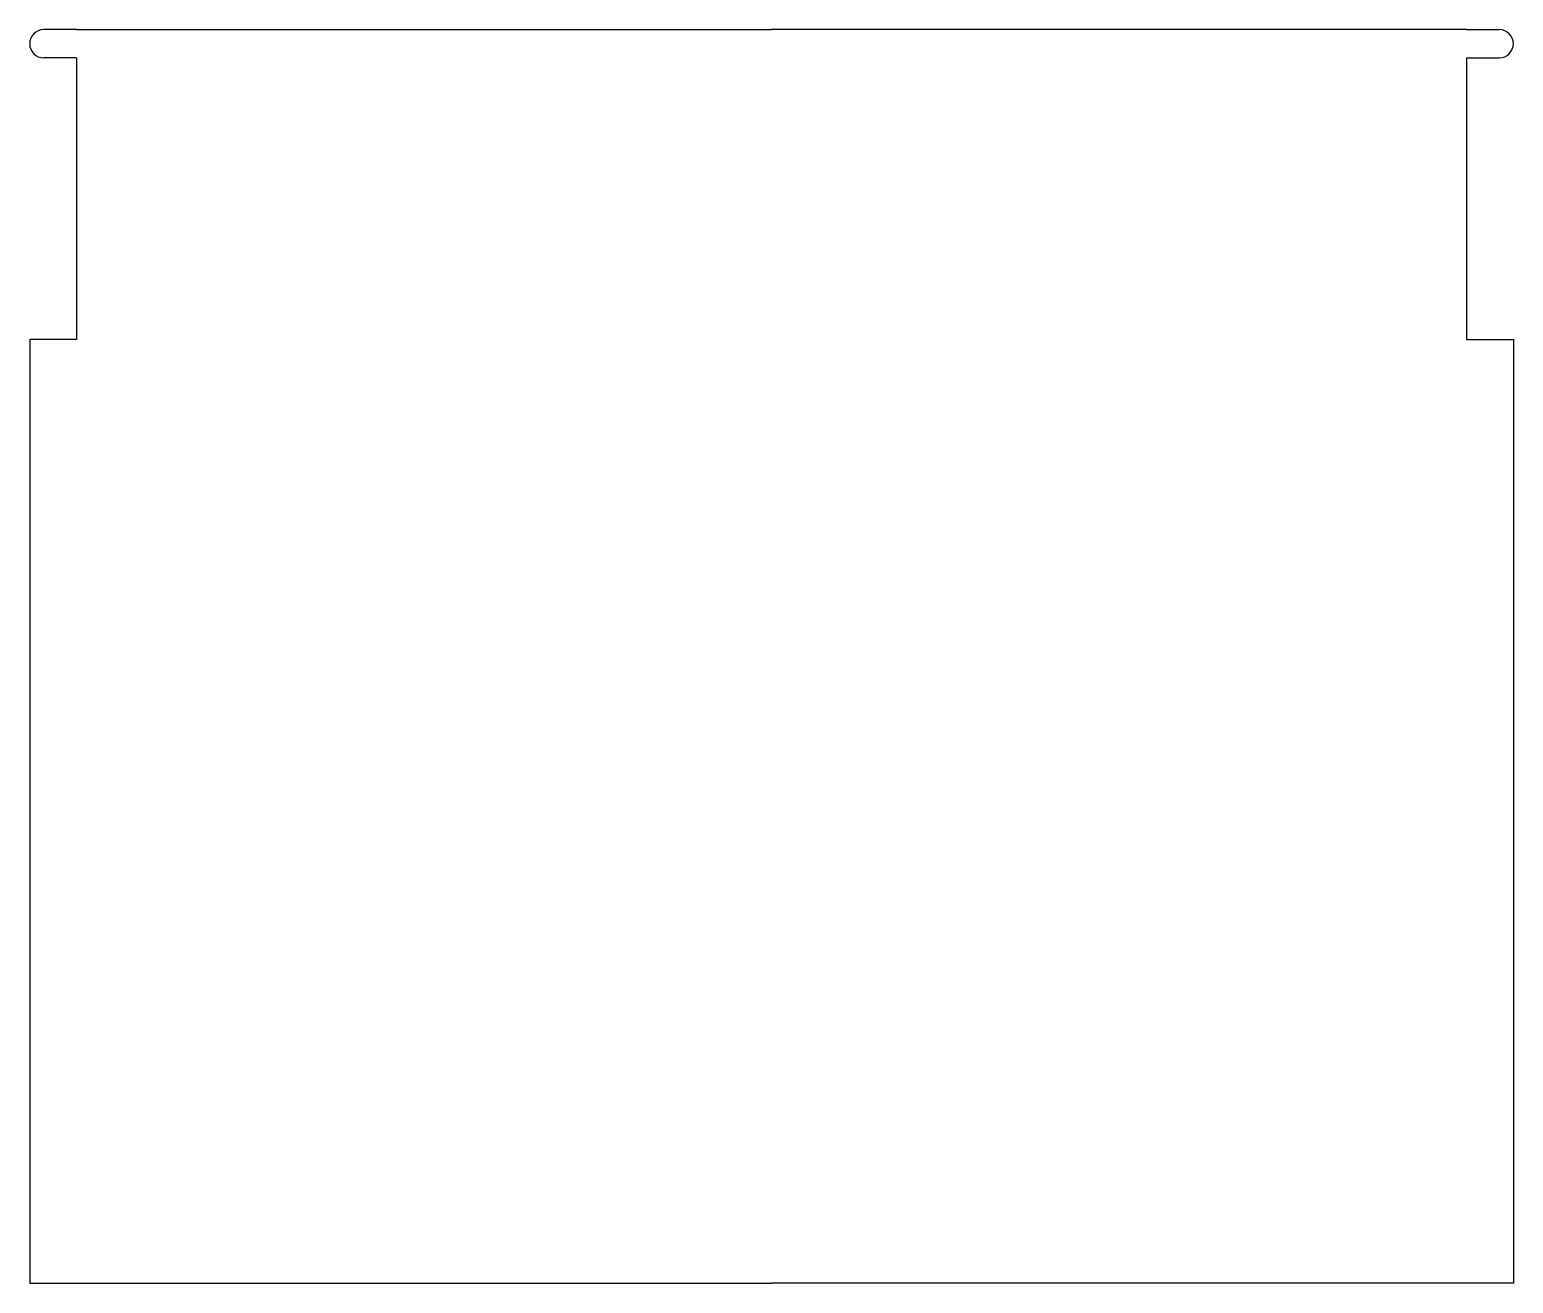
# Model space of a CAD drawing. Extents: x 3 to 161, y -107 to 26.
import ezdxf

# ---------------------------------------------------------------- set-up
doc = ezdxf.new("R2010")
doc.units = 0
doc.header["$MEASUREMENT"] = 0
doc.layers.add('MODELSKETCH_VISIBLE', color=7, linetype='CONTINUOUS')

msp = doc.modelspace()

# ---------------------------------------------------------------- linework, layer by layer
at = {"layer": 'MODELSKETCH_VISIBLE'}
for p, q in [((8.12, 26.03), (4.62, 26.03)), ((8.12, 26.03), (82.12, 26.03)), ((156.12, 26.03), (82.12, 26.03)), ((156.12, 26.03), (159.62, 26.03)), ((8.12, 23.03), (4.62, 23.03)), ((8.12, 23.03), (8.12, -6.97)), ((156.12, 23.03), (159.62, 23.03)), ((156.12, 23.03), (156.12, -6.97)), ((3.12, -6.97), (3.12, -107.47)), ((8.12, -6.97), (3.12, -6.97)), ((156.12, -6.97), (161.12, -6.97)), ((161.12, -6.97), (161.12, -107.47)), ((3.12, -107.47), (82.12, -107.47)), ((161.12, -107.47), (82.12, -107.47))]:
    msp.add_line(p, q, dxfattribs=at)
for centre, start, end in [((4.62, 24.53), 90, 180), ((159.62, 24.53), 0, 90), ((4.62, 24.53), 180, 270), ((159.62, 24.53), 270, 0)]:
    msp.add_arc(centre, 1.5, start, end, dxfattribs=at)

doc.saveas('drawing.dxf')
